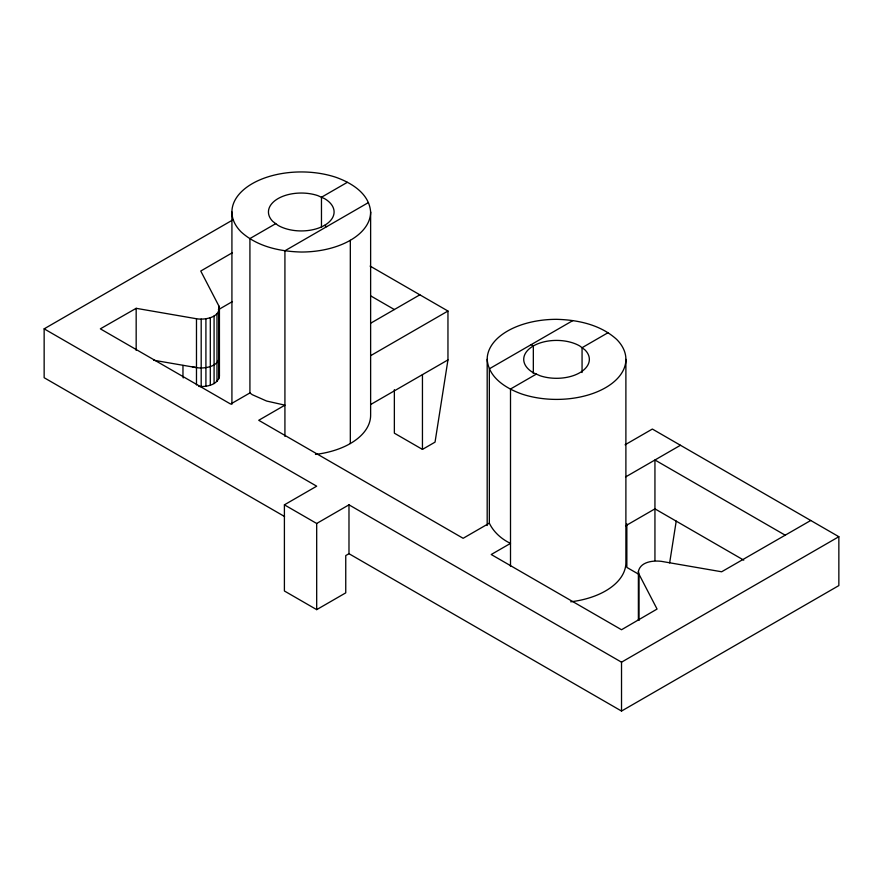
<?xml version="1.0" encoding="UTF-8"?>
<svg xmlns="http://www.w3.org/2000/svg" width="883" height="883" viewBox="0 0 883 883"><rect width="100%" height="100%" fill="white"/><g stroke="black" fill="none" stroke-linecap="round" stroke-linejoin="round"><path stroke-width="1.32" d="M370.12 266.092L447.957 311.037L447.957 359.911L435.043 442.129L422.449 449.403L394.359 433.178L394.359 389.679M669.656 562.879L676.223 521.102M232.428 252.693L200.75 271.037L218.807 305.86C221.357 317.339 204.856 320.253 196.479 318.741L136.17 308.322L100.342 328.84L230.64 404.061L249.922 392.935L249.922 238.565L275.75 223.642M198.841 386.434C206.467 387.03 217.825 385.032 219.426 376.092L219.426 308.575M638.806 618.575L638.387 620.385L638.387 571.511C640.352 561.72 653.1 560.319 661.334 561.345L721.643 571.776L810.737 520.484M218.344 309.712L232.428 301.567M284.558 516.511L44.15 377.714L44.15 328.84L232.814 219.911M347.306 182.339L321.467 197.251L321.467 227.461M368.476 202.549L284.922 250.783L284.922 436.379M370.827 323.123L419.866 294.812M370.849 355.551L447.957 311.037M370.827 404.436L447.957 359.911M572.89 320.562L489.337 368.796L489.337 523.166C493.608 532.118 501.577 539.16 510.506 543.387L491.224 554.513L621.522 629.745L657.062 609.06L639.005 574.237L638.387 571.511M625.076 444.8L652.36 429.05L838.85 536.709L838.85 585.584L621.522 711.058L348.984 553.707L345.75 555.573L345.75 592.857L316.688 609.634L284.403 590.992L284.403 504.833L316.688 486.191L44.15 328.84M536.345 374.105L510.506 389.017L510.506 566.467M607.89 332.792L582.063 347.703L582.063 372.516M284.403 504.833L316.688 523.476L348.984 504.833L621.522 662.184L838.85 536.709M489.337 523.166L463.134 538.299L258.73 420.286L284.922 405.154L266.6 401.037L252.229 394.668L249.922 392.935M625.539 476.975L680.462 445.264M625.539 525.849L654.943 508.862L743.751 560.142M153.587 360.209L196.479 367.615C204.856 369.127 221.357 366.213 218.807 354.723M324.48 225.386A32.826 18.951 0 0 0 324.48 198.587L317.681 195.573A32.826 18.951 0 0 0 278.068 198.587A32.826 18.951 0 0 0 272.847 221.467L278.068 225.386A32.826 18.951 0 0 0 324.48 225.386L326.699 226.666M531.113 344.679L533.332 345.959A32.826 18.951 0 0 1 579.745 345.959L584.965 349.889A32.826 18.951 0 0 1 579.745 372.758A32.826 18.951 0 0 1 540.131 375.772L533.332 372.758A32.826 18.951 0 0 1 533.332 345.959L533.332 373.531M370.672 295.871L394.359 309.547M785.197 535.186L654.943 459.999L654.943 560.528M638.564 574.171L626.853 567.416L626.853 523.917M487.184 359.359C488.52 377.758 506.158 388.421 521.864 394.039A69.36 40.044 0 0 0 605.583 387.681A69.36 40.044 0 0 0 616.599 339.337C600.341 324.635 577.89 319.856 556.544 319.326A69.36 40.044 0 0 0 487.184 359.359L487.184 525.528M370.628 211.986C369.293 193.598 351.655 182.924 335.948 177.306A69.36 40.044 0 0 0 252.229 183.675A69.36 40.044 0 0 0 241.214 232.008C257.472 246.71 279.922 251.489 301.269 252.03A69.36 40.044 0 0 0 370.628 211.986L370.628 415.231A69.36 40.044 0 0 1 315.463 454.425M218.807 373.377L219.426 376.092M639.005 574.237L639.005 620.396M625.892 359.359L625.892 562.603A69.36 40.044 0 0 1 570.727 601.798M621.522 662.184L621.522 711.058M422.449 374.635L422.449 449.403M350.319 240.297L350.319 443.542M348.984 504.833L348.984 553.707M316.688 523.476L316.688 609.634M231.92 211.986L231.92 404.248M218.807 305.86L218.807 378.818M216.986 313.84L216.986 381.357M214.083 316.026L214.083 383.531M210.309 317.692L210.309 385.209M205.916 318.741L205.916 386.257M201.192 319.105L201.192 386.622M196.479 318.741L196.479 384.933M182.969 365.441L182.969 376.092A18.223 10.519 0 0 0 183.245 377.924M136.17 308.322L136.17 350.408M196.479 367.615A18.223 10.519 0 0 1 192.086 366.566"/></g></svg>
